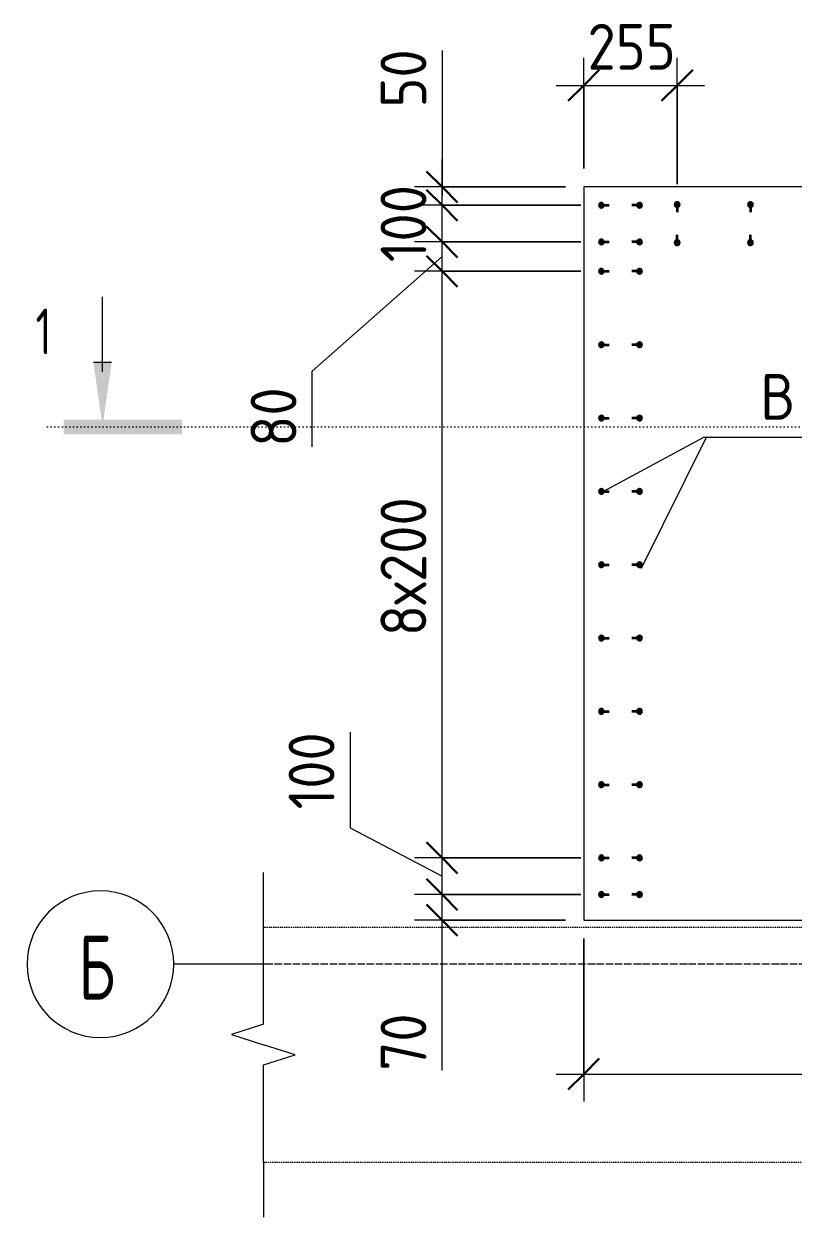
# Model space of a CAD drawing. Header units: millimetres. Extents: x 67134 to 118201, y -4983 to 13821.
# Drawn here: x 98352 to 100451, y 8820 to 12075 of the extents above; entities that cross this region are included whole.
import ezdxf

# ---------------------------------------------------------------- set-up
doc = ezdxf.new("R2010")
doc.units = ezdxf.units.MM
for name, pattern in [('01 Штриховая _4 мм_', [6, 3.5, -2.5]), ('02 Штрихпунктирная _20 мм_', [25, 20, -2.5, 0, -2.5]), ('04 Пунктир 10мм', [10, 0, -10])]:
    doc.linetypes.add(name, pattern=pattern)
for name, color, linetype, lineweight in [('AA_Dim', 7, 'Continuous', 9), ('AA_Dim-50', 7, 'Continuous', 9), ('AA_Oformlenie', 7, 'Continuous', 9), ('AA_Razrez', 7, 'Continuous', 9), ('AA_Vinoska', 7, 'Continuous', 9), ('AF_Stena_Опалубка', 253, 'Continuous', 20), ('KR_Armatura', 7, 'Continuous', 20), ('KR_Armatura_Tonkie', 7, 'Continuous', 20), ('KR_Fundament', 7, 'Continuous', 20), ('Оси', 7, 'Continuous', 9)]:
    doc.layers.add(name, color=color, linetype=linetype, lineweight=lineweight)
doc.styles.add('ISOCPEUR', font='isocpeur.TTF', dxfattribs={"width": 0.9, "height": 125})
doc.styles.add('ISOCPEUR_3', font='isocpeur.TTF', dxfattribs={"width": 0.7, "height": 125})
doc.styles.add('ISOCPEUR_4', font='isocpeur.TTF', dxfattribs={"width": 0.7, "height": 175})
doc.dimstyles.new('00_Точн_3_знака__прозр_', dxfattribs={"dimscale": 304.8, "dimtxt": 125.344371, "dimasz": 0.278871, "dimexe": 0.246063, "dimexo": 0.164042, "dimgap": 0.016404, "dimtad": 1, "dimdec": 3, "dimrnd": 0.001, "dimdsep": 46, "dimtxsty": 'ISOCPEUR', "dimblk1": 'OBLIQUE', "dimblk2": 'OBLIQUE', "dimsah": 1, "dimcen": 0.09, "dimdle": 0.246063, "dimazin": 0, "dimtfac": 1, "dimtdec": 4, "dimtix": 1, "dimtmove": 0, "dimatfit": 3, "dimfxl": 1, "dimtvp": 1, "dimtolj": 1, "dimtzin": 0, "dimlwd": 18, "dimlwe": 18, "dimarcsym": 2})
doc.dimstyles.new('00_Точн_3_знака__прозр__1', dxfattribs={"dimscale": 304.8, "dimtxt": 125.344371, "dimasz": 0.278871, "dimexe": 0.246063, "dimexo": 0.164042, "dimgap": 0.016404, "dimtad": 1, "dimdec": 3, "dimrnd": 0.001, "dimdsep": 46, "dimtxsty": 'ISOCPEUR', "dimblk1": 'OBLIQUE', "dimblk2": 'OBLIQUE', "dimsah": 1, "dimcen": 0.09, "dimdle": 0.246063, "dimazin": 0, "dimtfac": 1, "dimtdec": 4, "dimtix": 1, "dimtmove": 1, "dimatfit": 3, "dimfxl": 1, "dimtvp": 1, "dimtolj": 1, "dimtzin": 0, "dimlwd": 18, "dimlwe": 18, "dimarcsym": 2})

# ---------------------------------------------------------------- blocks, each defined once
blk = doc.blocks.new('265_Выпуск П одной длины _НесАрм_РабПлоск_ - В1 _d12_ t250-4071037-Схема расположения арматурных выпусков вундаментной плиты  в_о 22-23_Б')
at = {"layer": 'KR_Armatura_Tonkie', "lineweight": 35}
for points in [[(-6, -6), (-3, -5.2), (-1.8, -4.2), (-0.2, -1.6), (0, 0), (-0.8, 3), (-1.8, 4.2), (-4.4, 5.8), (-7.6, 5.8), (-10.2, 4.2), (-11.8, 1.6), (-12, 0), (-11.2, -3), (-9, -5.2)], [(98, -6), (99.6, -5.8), (102.2, -4.2), (103.8, -1.6), (103.7, 1.7), (103.2, 3), (101, 5.2), (98, 6), (95, 5.2), (92.3, 1.7), (92.2, 1.6), (92.2, -1.6), (92.8, -3), (95, -5.2), (96.4, -5.8)]]:
    blk.add_hatch(color=256, dxfattribs=at).paths.add_polyline_path(points)
at = {"layer": 'KR_Armatura'}
for centre in [(-6, 0), (98, 0)]:
    blk.add_circle(centre, 6, dxfattribs=at)
at = {"layer": 'KR_Armatura_Tonkie', "lineweight": 35}
for p, q in [((0, 0), (15, 0)), ((92, 0), (77, 0))]:
    blk.add_line(p, q, dxfattribs=at)
for centre, start, end in [((-6, 0), 360, 180), ((-6, 0), 180, 360), ((98, 0), 360, 180), ((98, 0), 180, 360)]:
    blk.add_arc(centre, 6, start, end, dxfattribs=at)
blk = doc.blocks.new('265_Выпуск П одной длины _НесАрм_РабПлоск_ - В1 _d12_ t250-V1-Схема расположения арматурных выпусков вундаментной плиты  в_о 22-23_Б')
at = {"layer": 'KR_Armatura_Tonkie', "lineweight": 35}
for points in [[(-6, -6), (-3, -5.2), (-1.8, -4.2), (-0.2, -1.3), (0, 0), (-0.8, 3), (-1.8, 4.2), (-4.4, 5.8), (-7.6, 5.8), (-10.2, 4.2), (-11.8, 1.6), (-11.7, -1.3), (-11.2, -3), (-9, -5.2)], [(98, -6), (99.6, -5.8), (102.2, -4.2), (103.8, -1.3), (103.8, 1.6), (103.2, 3), (101, 5.2), (98, 6), (95, 5.2), (92.8, 3), (92.2, 1.6), (92.2, -1.6), (92.8, -3), (95, -5.2), (96.4, -5.8)]]:
    blk.add_hatch(color=256, dxfattribs=at).paths.add_polyline_path(points)
at = {"layer": 'KR_Armatura'}
for centre in [(-6, 0), (98, 0)]:
    blk.add_circle(centre, 6, dxfattribs=at)
at = {"layer": 'KR_Armatura_Tonkie', "lineweight": 35}
for p, q in [((0, 0), (15, 0)), ((92, 0), (77, 0))]:
    blk.add_line(p, q, dxfattribs=at)
for centre, start, end in [((-6, 0), 360, 180), ((-6, 0), 180, 360), ((98, 0), 360, 180), ((98, 0), 180, 360)]:
    blk.add_arc(centre, 6, start, end, dxfattribs=at)
blk = doc.blocks.new('011_ЛинияОбрыва _ЭлУзла_Линия_ - Тип 1-4091835-Схема расположения арматурных выпусков вундаментной плиты  в_о 22-23_Б')
at = {"layer": 'AA_Oformlenie'}
for p, q in [((0, 0), (265, 0)), ((376.3, 0), (640, 0))]:
    blk.add_line(p, q, dxfattribs=at)
blk = doc.blocks.new('Разрез - Номер узла_ сзади-394133-Схема расположения арматурных выпусков вундаментной плиты  в_о 22-23_Б')
at = {"layer": 'AA_Razrez'}
for points in [[(7.329, 0.404), (7.329, -0.394), (0.873, -0.394), (0.873, 0.404)], [(3.497, -3.533), (2.503, -3.533), (3, 0)]]:
    blk.add_hatch(color=256, dxfattribs=at).paths.add_polyline_path(points)
for p, q in [((3, -3), (3, -7.096)), ((2.503, -3.533), (3.497, -3.533))]:
    blk.add_line(p, q, dxfattribs=at)
blk = doc.blocks.new('DIMBLOCK40-Схема расположения арматурных выпусков вундаментной плиты  в_о 22-23_Б')
at = {"layer": 'AA_Dim-50', "lineweight": 18}
for p, q in [((99879.4, 9580), (99879.4, 9135.2)), ((99879.4, 9210.2), (99879.4, 9580)), ((102569.4, 9580), (102569.4, 9135.2)), ((102569.4, 9210.2), (102569.4, 9580)), ((99804.4, 9210.2), (102644.4, 9210.2))]:
    blk.add_line(p, q, dxfattribs=at)
at = {"layer": 'AA_Dim-50', "lineweight": 30}
for p, q in [((99879.4, 9210.2), (99921.9, 9252.7)), ((102569.4, 9210.2), (102611.9, 9252.7)), ((99879.4, 9210.2), (99836.9, 9167.7)), ((102569.4, 9210.2), (102526.9, 9167.7))]:
    blk.add_line(p, q, dxfattribs=at)
at = {"layer": 'AA_Dim-50', "color": 0, "lineweight": 18, "insert": (101068.3, 9378), "char_height": 125, "width": 374.614, "attachment_point": 1, "line_spacing_factor": 1.135194, "style": 'ISOCPEUR'}
blk.add_mtext('2690', dxfattribs=at)
blk = doc.blocks.new('_Oblique')
at = {"color": 0, "linetype": 'ByBlock', "lineweight": -2}
blk.add_line((-0.5, -0.5), (0.5, 0.5), dxfattribs=at)
blk = doc.blocks.new('042_М_Арматуры - Диам длина поз-3662928-Схема расположения арматурных выпусков вундаментной плиты  в_о 22-23_Б')
at = {"layer": 'AA_Vinoska'}
blk.add_line((-7, 0), (7, 0), dxfattribs=at)
blk = doc.blocks.new('DIMBLOCK41-Схема расположения арматурных выпусков вундаментной плиты  в_о 22-23_Б')
at = {"layer": 'AA_Dim-50', "lineweight": 18}
for p, q in [((99879.4, 11680), (99879.4, 11982.1)), ((100134.4, 11638), (100134.4, 11982.1)), ((99804.4, 11907.1), (100209.4, 11907.1)), ((99879.4, 11907.1), (99879.4, 11680)), ((100134.4, 11907.1), (100134.4, 11638))]:
    blk.add_line(p, q, dxfattribs=at)
at = {"layer": 'AA_Dim-50', "lineweight": 30}
for p, q in [((99879.4, 11907.1), (99921.9, 11949.6)), ((100134.4, 11907.1), (100176.9, 11949.6)), ((99879.4, 11907.1), (99836.9, 11864.6)), ((100134.4, 11907.1), (100091.9, 11864.6))]:
    blk.add_line(p, q, dxfattribs=at)
at = {"layer": 'AA_Dim-50', "color": 0, "lineweight": 18, "insert": (99889.9, 12074.9), "char_height": 125, "width": 280.961, "attachment_point": 1, "line_spacing_factor": 1.135194, "style": 'ISOCPEUR'}
blk.add_mtext('255', dxfattribs=at)
blk = doc.blocks.new('Ось сетки - d_4мм-2765513-Схема расположения арматурных выпусков вундаментной плиты  в_о 22-23_Б')
at = {"layer": 'Оси'}
for start, end in [(360, 180), (360, 180), (180, 360), (180, 360)]:
    blk.add_arc((0, 0), 4, start, end, dxfattribs=at)
blk = doc.blocks.new('DIMBLOCK42-Схема расположения арматурных выпусков вундаментной плиты  в_о 22-23_Б')
at = {"layer": 'AA_Dim-50', "lineweight": 30}
for p, q in [((99493.1, 9700), (99450.6, 9742.5)), ((99493.1, 9700), (99535.6, 9657.5)), ((99493.1, 9630), (99450.6, 9672.5)), ((99493.1, 9630), (99535.6, 9587.5))]:
    blk.add_line(p, q, dxfattribs=at)
at = {"layer": 'AA_Dim-50', "lineweight": 18}
for p, q in [((99871.8, 9700), (99418.1, 9700)), ((99493.1, 9555), (99493.1, 9700)), ((99493.1, 9700), (99871.8, 9700)), ((99493.1, 9425.8), (99493.1, 9665)), ((99829.4, 9630), (99418.1, 9630)), ((99493.1, 9630), (99829.4, 9630)), ((99493.1, 9219.7), (99493.1, 9425.8))]:
    blk.add_line(p, q, dxfattribs=at)
at = {"layer": 'AA_Dim-50', "color": 0, "lineweight": 18, "insert": (99325.3, 9219.7), "char_height": 125, "width": 187.307, "attachment_point": 1, "rotation": 90, "line_spacing_factor": 1.135194, "style": 'ISOCPEUR'}
blk.add_mtext('70', dxfattribs=at)
blk = doc.blocks.new('DIMBLOCK43-Схема расположения арматурных выпусков вундаментной плиты  в_о 22-23_Б')
at = {"layer": 'AA_Dim-50', "lineweight": 18}
for p, q in [((99242.3, 10142.6), (99242.3, 9882.1)), ((99242.3, 9882.1), (99493.1, 9750)), ((99871.8, 9800), (99418.1, 9800)), ((99493.1, 9700), (99493.1, 9800)), ((99493.1, 9800), (99871.8, 9800)), ((99871.8, 9700), (99418.1, 9700)), ((99493.1, 9700), (99871.8, 9700))]:
    blk.add_line(p, q, dxfattribs=at)
at = {"layer": 'AA_Dim-50', "lineweight": 30}
for p, q in [((99493.1, 9800), (99450.6, 9842.5)), ((99493.1, 9800), (99535.6, 9757.5)), ((99493.1, 9700), (99450.6, 9742.5)), ((99493.1, 9700), (99535.6, 9657.5))]:
    blk.add_line(p, q, dxfattribs=at)
at = {"layer": 'AA_Dim-50', "color": 0, "lineweight": 18, "insert": (99074.5, 9932.1), "char_height": 125, "width": 252.581, "attachment_point": 1, "rotation": 90, "line_spacing_factor": 1.135194, "style": 'ISOCPEUR'}
blk.add_mtext('100', dxfattribs=at)
blk = doc.blocks.new('DIMBLOCK44-Схема расположения арматурных выпусков вундаментной плиты  в_о 22-23_Б')
at = {"layer": 'AA_Dim-50', "lineweight": 30}
for p, q in [((99493.1, 11400), (99450.6, 11442.5)), ((99493.1, 11400), (99535.6, 11357.5)), ((99493.1, 9800), (99450.6, 9842.5)), ((99493.1, 9800), (99535.6, 9757.5))]:
    blk.add_line(p, q, dxfattribs=at)
at = {"layer": 'AA_Dim-50', "lineweight": 18}
for p, q in [((99871.8, 11400), (99418.1, 11400)), ((99493.1, 9800), (99493.1, 11400)), ((99493.1, 11400), (99871.8, 11400)), ((99871.8, 9800), (99418.1, 9800)), ((99493.1, 9800), (99871.8, 9800))]:
    blk.add_line(p, q, dxfattribs=at)
at = {"layer": 'AA_Dim-50', "color": 0, "lineweight": 18, "insert": (99325.3, 10404.9), "char_height": 125, "width": 468.268, "attachment_point": 1, "rotation": 90, "line_spacing_factor": 1.135194, "style": 'ISOCPEUR'}
blk.add_mtext('8х200', dxfattribs=at)
blk = doc.blocks.new('DIMBLOCK45-Схема расположения арматурных выпусков вундаментной плиты  в_о 22-23_Б')
at = {"layer": 'AA_Dim-50', "lineweight": 30}
for p, q in [((99493.1, 11480), (99450.6, 11522.5)), ((99493.1, 11480), (99535.6, 11437.5)), ((99493.1, 11400), (99450.6, 11442.5)), ((99493.1, 11400), (99535.6, 11357.5))]:
    blk.add_line(p, q, dxfattribs=at)
at = {"layer": 'AA_Dim-50', "lineweight": 18}
for p, q in [((99871.8, 11480), (99418.1, 11480)), ((99493.1, 11400), (99493.1, 11480)), ((99493.1, 11480), (99871.8, 11480)), ((99138.7, 11127.5), (99493.1, 11440)), ((99871.8, 11400), (99418.1, 11400)), ((99493.1, 11400), (99871.8, 11400)), ((99138.7, 10921.4), (99138.7, 11127.5))]:
    blk.add_line(p, q, dxfattribs=at)
at = {"layer": 'AA_Dim-50', "color": 0, "lineweight": 18, "insert": (98970.9, 10921.4), "char_height": 125, "width": 187.307, "attachment_point": 1, "rotation": 90, "line_spacing_factor": 1.135194, "style": 'ISOCPEUR'}
blk.add_mtext('80', dxfattribs=at)
blk = doc.blocks.new('DIMBLOCK46-Схема расположения арматурных выпусков вундаментной плиты  в_о 22-23_Б')
at = {"layer": 'AA_Dim-50', "lineweight": 30}
for p, q in [((99493.1, 11580), (99450.6, 11622.5)), ((99493.1, 11580), (99535.6, 11537.5)), ((99493.1, 11480), (99450.6, 11522.5)), ((99493.1, 11480), (99535.6, 11437.5))]:
    blk.add_line(p, q, dxfattribs=at)
at = {"layer": 'AA_Dim-50', "lineweight": 18}
for p, q in [((99871.8, 11580), (99418.1, 11580)), ((99493.1, 11480), (99493.1, 11580)), ((99493.1, 11580), (99871.8, 11580)), ((99871.8, 11480), (99418.1, 11480)), ((99493.1, 11480), (99871.8, 11480))]:
    blk.add_line(p, q, dxfattribs=at)
at = {"layer": 'AA_Dim-50', "color": 0, "lineweight": 18, "insert": (99325.3, 11424.8), "char_height": 125, "width": 252.581, "attachment_point": 1, "rotation": 90, "line_spacing_factor": 1.135194, "style": 'ISOCPEUR'}
blk.add_mtext('100', dxfattribs=at)
blk = doc.blocks.new('DIMBLOCK47-Схема расположения арматурных выпусков вундаментной плиты  в_о 22-23_Б')
at = {"layer": 'AA_Dim-50', "lineweight": 18}
for p, q in [((99493.1, 12002.6), (99493.1, 11796.5)), ((99493.1, 11796.5), (99493.1, 11605)), ((99493.1, 11580), (99493.1, 11705)), ((99829.4, 11630), (99418.1, 11630)), ((99493.1, 11630), (99829.4, 11630)), ((99871.8, 11580), (99418.1, 11580)), ((99493.1, 11580), (99871.8, 11580))]:
    blk.add_line(p, q, dxfattribs=at)
at = {"layer": 'AA_Dim-50', "lineweight": 30}
for p, q in [((99493.1, 11630), (99450.6, 11672.5)), ((99493.1, 11580), (99450.6, 11622.5)), ((99493.1, 11630), (99535.6, 11587.5)), ((99493.1, 11580), (99535.6, 11537.5))]:
    blk.add_line(p, q, dxfattribs=at)
at = {"layer": 'AA_Dim-50', "color": 0, "lineweight": 18, "insert": (99325.3, 11846.5), "char_height": 125, "width": 187.307, "attachment_point": 1, "rotation": 90, "line_spacing_factor": 1.135194, "style": 'ISOCPEUR'}
blk.add_mtext('50', dxfattribs=at)

msp = doc.modelspace()

# ---------------------------------------------------------------- linework, layer by layer
at = {"layer": 'AA_Razrez', "linetype": '04 Пунктир 10мм'}
msp.add_line((98416.7726, 10975.9045), (103877.952, 10975.9045), dxfattribs=at)
at = {"layer": 'AA_Vinoska'}
for p, q in [((99932.594, 10799.6125), (100207.6539, 10947.5941)), ((100036.9822, 10590.2163), (100214.3275, 10947.5941)), ((100207.6539, 10947.5941), (100265.3815, 10947.5941)), ((100214.3275, 10947.5941), (100265.3815, 10947.5941)), ((99005.6543, 9610), (99005.6543, 9760)), ((99005.6543, 9346.3087), (98919.0042, 9318.1543)), ((98919.0042, 9318.1543), (99005.6543, 9290)), ((99092.2568, 9262.5), (99005.6543, 9290)), ((99005.6543, 9235), (99092.2568, 9262.5)), ((99005.6543, 8970), (99005.6543, 8820))]:
    msp.add_line(p, q, dxfattribs=at)
at = {"layer": 'AF_Stena_Опалубка', "linetype": '01 Штриховая _4 мм_'}
for p, q in [((104285.6543, 9610), (99005.6543, 9610)), ((99005.6543, 8970), (104285.6543, 8970))]:
    msp.add_line(p, q, dxfattribs=at)
at = {"layer": 'KR_Fundament'}
for p, q in [((102569.4375, 11630), (99879.4375, 11630)), ((99879.4375, 11630), (99879.4375, 9630)), ((99879.4375, 9630), (102569.4375, 9630))]:
    msp.add_line(p, q, dxfattribs=at)
at = {"layer": 'Оси'}
msp.add_line((99011.0626, 9510), (98761.0626, 9510), dxfattribs=at)
at = {"layer": 'Оси', "linetype": '02 Штрихпунктирная _20 мм_'}
msp.add_line((104427.5172, 9510), (99011.0626, 9510), dxfattribs=at)

# ---------------------------------------------------------------- block references
at = {"layer": 'AA_Oformlenie', "rotation": 89.99999999999991}
msp.add_blockref('011_ЛинияОбрыва _ЭлУзла_Линия_ - Тип 1-4091835-Схема расположения арматурных выпусков вундаментной плиты  в_о 22-23_Б', (99005.6543, 8970), dxfattribs=at)
at = {"layer": 'AA_Razrez', "extrusion": (0, 0, -1), "xscale": 49.99999999999998, "yscale": 49.99999999999998, "zscale": 49.99999999999998, "rotation": 180}
msp.add_blockref('Разрез - Номер узла_ сзади-394133-Схема расположения арматурных выпусков вундаментной плиты  в_о 22-23_Б', (-98416.7726, 10975.9045), dxfattribs=at)
at = {"layer": 'AA_Vinoska', "xscale": 49.99999999999998, "yscale": 49.99999999999998, "zscale": 49.99999999999998}
msp.add_blockref('042_М_Арматуры - Диам длина поз-3662928-Схема расположения арматурных выпусков вундаментной плиты  в_о 22-23_Б', (100615.3815, 10947.5941), dxfattribs=at)
at = {"layer": 'KR_Armatura_Tonkie', "lineweight": 35, "rotation": 89.99999999999964}
for p in [(100134.4375, 11484), (100334.4375, 11484)]:
    msp.add_blockref('265_Выпуск П одной длины _НесАрм_РабПлоск_ - В1 _d12_ t250-4071037-Схема расположения арматурных выпусков вундаментной плиты  в_о 22-23_Б', p, dxfattribs=at)
at = {"layer": 'KR_Armatura_Tonkie', "lineweight": 35}
for name, p in [('265_Выпуск П одной длины _НесАрм_РабПлоск_ - В1 _d12_ t250-4071037-Схема расположения арматурных выпусков вундаментной плиты  в_о 22-23_Б', (99933.8332, 11580)), ('265_Выпуск П одной длины _НесАрм_РабПлоск_ - В1 _d12_ t250-4071037-Схема расположения арматурных выпусков вундаментной плиты  в_о 22-23_Б', (99933.8332, 11480)), ('265_Выпуск П одной длины _НесАрм_РабПлоск_ - В1 _d12_ t250-V1-Схема расположения арматурных выпусков вундаментной плиты  в_о 22-23_Б', (99933.8332, 11400)), ('265_Выпуск П одной длины _НесАрм_РабПлоск_ - В1 _d12_ t250-4071037-Схема расположения арматурных выпусков вундаментной плиты  в_о 22-23_Б', (99933.8332, 11199.6125)), ('265_Выпуск П одной длины _НесАрм_РабПлоск_ - В1 _d12_ t250-4071037-Схема расположения арматурных выпусков вундаментной плиты  в_о 22-23_Б', (99933.8332, 10999.6125)), ('265_Выпуск П одной длины _НесАрм_РабПлоск_ - В1 _d12_ t250-4071037-Схема расположения арматурных выпусков вундаментной плиты  в_о 22-23_Б', (99933.8332, 10799.6125)), ('265_Выпуск П одной длины _НесАрм_РабПлоск_ - В1 _d12_ t250-4071037-Схема расположения арматурных выпусков вундаментной плиты  в_о 22-23_Б', (99933.8332, 10599.6125)), ('265_Выпуск П одной длины _НесАрм_РабПлоск_ - В1 _d12_ t250-4071037-Схема расположения арматурных выпусков вундаментной плиты  в_о 22-23_Б', (99933.8332, 10399.6125)), ('265_Выпуск П одной длины _НесАрм_РабПлоск_ - В1 _d12_ t250-4071037-Схема расположения арматурных выпусков вундаментной плиты  в_о 22-23_Б', (99933.8332, 10199.6125)), ('265_Выпуск П одной длины _НесАрм_РабПлоск_ - В1 _d12_ t250-4071037-Схема расположения арматурных выпусков вундаментной плиты  в_о 22-23_Б', (99933.8332, 9999.6125)), ('265_Выпуск П одной длины _НесАрм_РабПлоск_ - В1 _d12_ t250-4071037-Схема расположения арматурных выпусков вундаментной плиты  в_о 22-23_Б', (99933.8332, 9800)), ('265_Выпуск П одной длины _НесАрм_РабПлоск_ - В1 _d12_ t250-4071037-Схема расположения арматурных выпусков вундаментной плиты  в_о 22-23_Б', (99933.8332, 9700))]:
    msp.add_blockref(name, p, dxfattribs=at)
at = {"layer": 'Оси', "xscale": 49.99999999999998, "yscale": 49.99999999999998, "zscale": 49.99999999999998, "rotation": 89.9999999999998}
msp.add_blockref('Ось сетки - d_4мм-2765513-Схема расположения арматурных выпусков вундаментной плиты  в_о 22-23_Б', (98561.0626, 9510), dxfattribs=at)

# ---------------------------------------------------------------- texts
at = {"layer": 'AA_Razrez', "insert": (98384.2514, 11298.4703), "char_height": 125, "width": 53.312219, "attachment_point": 1, "style": 'ISOCPEUR_3'}
msp.add_mtext('\\fISOCPEUR|b0|i0|c204|p34|;\\W.7;1', dxfattribs=at)
at = {"layer": 'AA_Vinoska', "insert": (100361.3885, 11120.1066), "char_height": 125, "width": 108.227812, "attachment_point": 1, "style": 'ISOCPEUR'}
msp.add_mtext('\\fISOCPEUR|b0|i0|c204|p34|;\\W.9;В', dxfattribs=at)
at = {"layer": 'Оси', "insert": (98501.3241, 9588.5763), "char_height": 175, "width": 120.653969, "attachment_point": 1, "style": 'ISOCPEUR_4'}
msp.add_mtext('\\fISOCPEUR|b0|i0|c204|p34|;\\W.7;Б', dxfattribs=at)

# ---------------------------------------------------------------- dimensions: what is measured, and where the dimension line sits
at = {"layer": 'AA_Dim', "lineweight": 18}
for base, p1, p2, override, picture, middle in [((100134.4375, 11907.0535), (99879.4375, 11630), (100134.4375, 11588), {"dimpost": '<>', "dimfxl": 258.435679}, 'DIMBLOCK41-Схема расположения арматурных выпусков вундаментной плиты  в_о 22-23_Б', (100006.9375, 11974.5535)), ((102569.4375, 9210.1704), (99879.4375, 9630), (102569.4375, 9630), {"dimpost": '<>', "dimfxl": 2690}, 'DIMBLOCK40-Схема расположения арматурных выпусков вундаментной плиты  в_о 22-23_Б', (101224.4375, 9277.6704))]:
    dim = msp.add_linear_dim(base=base, p1=p1, p2=p2, dimstyle='00_Точн_3_знака__прозр_', override=override, dxfattribs=at)
    dim.commit()
    dim.dimension.update_dxf_attribs({"geometry": picture, "text_midpoint": middle})
for base, p1, p2, override, picture, middle in [((99493.0986, 11630), (99921.8332, 11580), (99879.4375, 11630), {"dimpost": '<>', "dimfxl": 65.554513}, 'DIMBLOCK47-Схема расположения арматурных выпусков вундаментной плиты  в_о 22-23_Б', (99408.5921, 11940.1199)), ((99493.0986, 11480), (99921.8332, 11400), (99921.8332, 11480), {"dimpost": '<>', "dimfxl": 80}, 'DIMBLOCK45-Схема расположения арматурных выпусков вундаментной плиты  в_о 22-23_Б', (99054.2393, 11015.0599)), ((99493.0986, 9800), (99921.8332, 9700), (99921.8332, 9800), {"dimpost": '<>', "dimfxl": 100}, 'DIMBLOCK43-Схема расположения арматурных выпусков вундаментной плиты  в_о 22-23_Б', (99157.8016, 10058.4047)), ((99493.0986, 9700), (99879.4375, 9630), (99921.8332, 9700), {"dimpost": '<>', "dimfxl": 81.837609}, 'DIMBLOCK42-Схема расположения арматурных выпусков вундаментной плиты  в_о 22-23_Б', (99408.5921, 9313.3764))]:
    dim = msp.add_linear_dim(base=base, p1=p1, p2=p2, angle=90, dimstyle='00_Точн_3_знака__прозр__1', override=override, dxfattribs=at)
    dim.commit()
    dim.dimension.update_dxf_attribs({"geometry": picture, "text_midpoint": middle, "dimtype": 160, "text_rotation": 90})
dim = msp.add_linear_dim(base=(99493.0986, 11580), p1=(99921.8332, 11480), p2=(99921.8332, 11580), angle=90, dimstyle='00_Точн_3_знака__прозр_', override={"dimpost": '<>', "dimfxl": 100}, dxfattribs=at)
dim.commit()
dim.dimension.update_dxf_attribs({"geometry": 'DIMBLOCK46-Схема расположения арматурных выпусков вундаментной плиты  в_о 22-23_Б', "text_midpoint": (99425.5986, 11530)})
dim = msp.add_linear_dim(base=(99493.0986, 11400), p1=(99921.8332, 9800), p2=(99921.8332, 11400), angle=90, text='8х200', dimstyle='00_Точн_3_знака__прозр_', override={"dimpost": '<>', "dimfxl": 1600}, dxfattribs=at)
dim.commit()
dim.dimension.update_dxf_attribs({"geometry": 'DIMBLOCK44-Схема расположения арматурных выпусков вундаментной плиты  в_о 22-23_Б', "text_midpoint": (99425.5986, 10600)})

doc.saveas('drawing.dxf')
